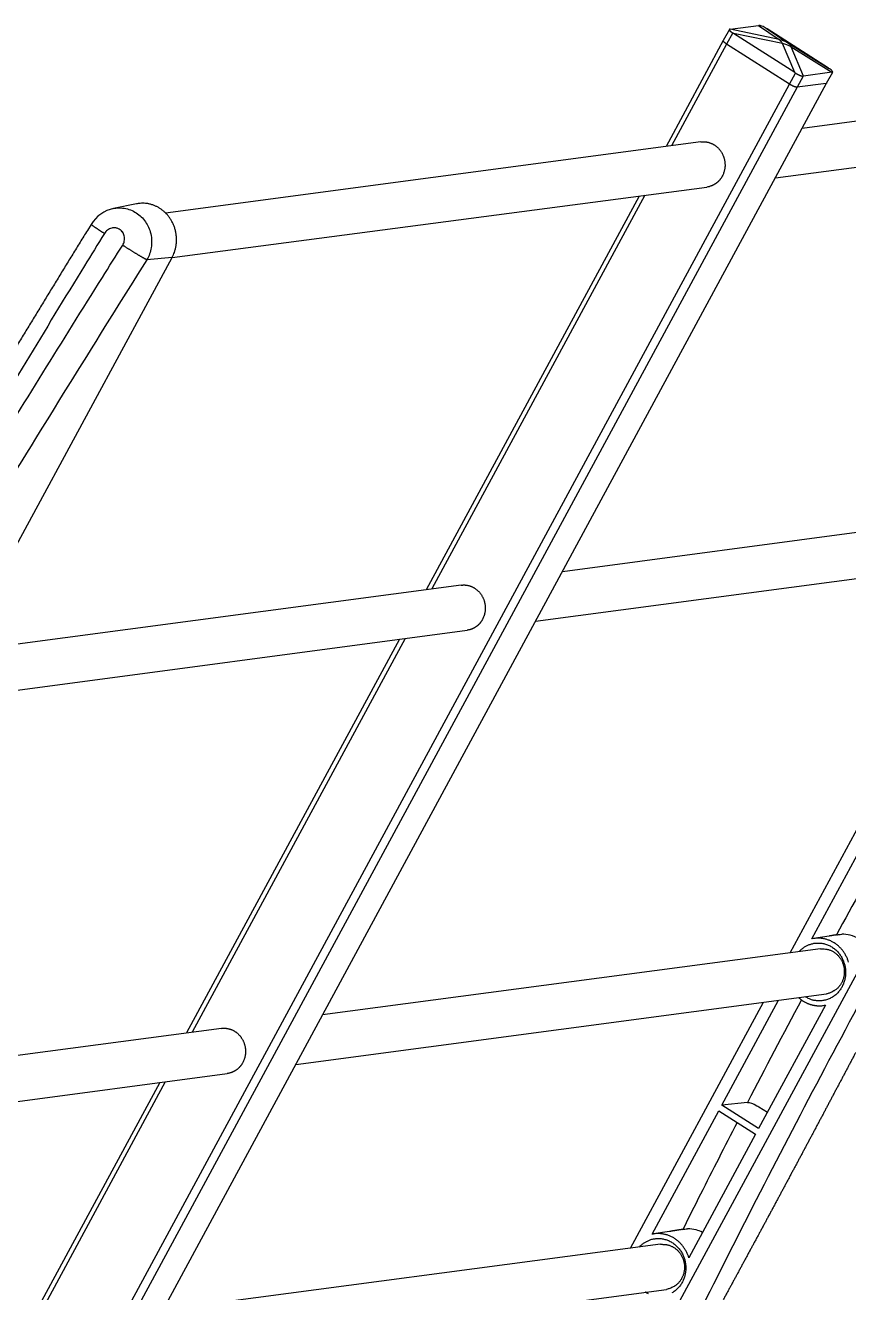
# Model space of a CAD drawing. Header units: millimetres. Extents: x 8076 to 10926, y 4783 to 8520.
# Drawn here: x 10112.4 to 10248.9, y 7344.2 to 7554.4 of the extents above; entities that cross this region are included whole.
import ezdxf

# ---------------------------------------------------------------- set-up
doc = ezdxf.new("R2010")
doc.units = ezdxf.units.MM

# ---------------------------------------------------------------- blocks, each defined once
blk = doc.blocks.new('149221')
at = {"linetype": 'Continuous'}
for p, q in [((284.9, 303.35), (283.9, 301.51)), ((285.45, 302.79), (284.45, 300.94)), ((285.03, 303.4), (289.71, 304.03)), ((293.16, 301.72), (285.03, 303.4)), ((295.77, 296.2), (285.57, 302.71)), ((293.69, 301.03), (285.57, 302.71)), ((289.71, 304.03), (293.16, 301.72)), ((291.15, 303.45), (294.6, 301.15)), ((301.36, 296.94), (291.15, 303.45)), ((283.9, 301.51), (274.4, 283.94)), ((284.45, 300.94), (275.32, 284.06)), ((294.89, 294.27), (284.45, 300.94)), ((295.77, 296.2), (293.69, 301.03)), ((294.6, 301.15), (301.36, 296.94)), ((297.22, 295.63), (295.14, 300.46)), ((295.14, 300.46), (301.89, 296.25)), ((379.5, 297.92), (296.97, 286.94)), ((177.02, 76.27), (294.89, 294.27)), ((183.45, 77.01), (301.03, 294.45)), ((294.89, 294.27), (295.89, 296.12)), ((297.16, 295.62), (296.16, 293.77)), ((300.95, 294.41), (296.16, 293.77)), ((301.89, 296.25), (297.22, 295.63)), ((301.03, 294.45), (302.03, 296.3)), ((296.16, 293.77), (178.64, 76.42)), ((292.53, 278.73), (380.49, 290.42)), ((280.17, 284.71), (191.44, 272.91)), ((192.51, 265.55), (281.17, 277.22)), ((269.96, 275.72), (234.65, 210.43)), ((270.88, 275.85), (235.58, 210.56)), ((186.59, 274.42), (182.8, 273.66)), ((166.33, 217.12), (192.51, 265.55)), ((192.51, 265.55), (188.34, 265.17)), ((354.68, 236.8), (255.57, 53.51)), ((339.75, 224.41), (257.22, 213.43)), ((252.78, 205.22), (340.75, 216.91)), ((294.99, 150.23), (330.29, 215.52)), ((240.43, 211.2), (157.14, 200.13)), ((152.7, 191.91), (241.42, 203.71)), ((230.21, 202.22), (194.91, 136.92)), ((231.13, 202.34), (195.83, 137.05)), ((298.58, 152.54), (316.28, 185.28)), ((301.45, 153), (298.85, 152.59)), ((300, 150.9), (217.47, 139.92)), ((213.03, 131.71), (301, 143.4)), ((268.49, 101.22), (290.55, 142.01)), ((283.66, 124.95), (293.07, 142.35)), ((300.83, 141.54), (289.75, 121.06)), ((300.33, 141.46), (300.81, 141.52)), ((200.68, 137.69), (117.39, 126.62)), ((112.95, 118.4), (201.67, 130.2)), ((190.46, 128.71), (168.41, 87.92)), ((191.39, 128.83), (169.33, 88.04)), ((272.08, 103.54), (283.16, 124.02)), ((283.16, 124.02), (289.25, 120.13)), ((287.9, 125.41), (283.66, 124.95)), ((289.75, 121.06), (283.66, 124.95)), ((289.8, 124.67), (291.21, 123.76)), ((289.25, 120.13), (278.17, 99.65)), ((274.95, 103.99), (272.35, 103.59)), ((273.51, 101.89), (190.98, 90.92)), ((186.53, 82.7), (274.5, 94.4))]:
    blk.add_line(p, q, dxfattribs=at)
for points in [[(284.98, 303.4), (284.96, 303.39, 0.023219), (284.94, 303.39, 0.026943), (284.93, 303.38, 0.032467), (284.92, 303.38, 0.040776), (284.91, 303.37, 0.049082), (284.9, 303.36, 0.05492), (284.89, 303.34, 0.056191), (284.89, 303.33, 0.052805), (284.89, 303.32, 0.045388), (284.89, 303.3, 0.037618), (284.9, 303.28, 0.030159), (284.91, 303.26, 0.024434), (284.92, 303.24, 0.01973), (284.93, 303.22, 0.016309), (284.95, 303.2, 0.013501), (284.97, 303.17, 0.011398), (284.99, 303.15, 0.0098), (285.02, 303.12, 0.008639), (285.04, 303.09, 0.007388), (285.07, 303.07, 0.006228), (285.1, 303.04, 0.00605), (285.14, 303.01, 0.006286), (285.17, 302.98, 0.004502), (285.21, 302.95, 0.001867), (285.24, 302.93, 0.005371), (285.29, 302.9, 0.008049), (285.36, 302.85, 0.003804), (285.45, 302.79, 0.002023)], [(284.45, 300.94), (284.42, 300.96, -0.002545), (284.38, 300.98, -0.002501), (284.35, 301, -0.002546), (284.32, 301.03, -0.002718), (284.29, 301.05, -0.002868), (284.26, 301.07, -0.003018), (284.23, 301.09, -0.003184), (284.2, 301.11, -0.003392), (284.17, 301.14, -0.003617), (284.14, 301.16, -0.00388), (284.11, 301.18, -0.004176), (284.09, 301.2, -0.004519), (284.06, 301.23, -0.004923), (284.04, 301.25, -0.005396), (284.02, 301.27, -0.005936), (284, 301.29, -0.006538), (283.98, 301.31, -0.007368), (283.96, 301.33, -0.00844), (283.95, 301.35, -0.009373), (283.93, 301.37, -0.010005), (283.92, 301.39, -0.012586), (283.91, 301.4, -0.017519), (283.9, 301.42, -0.016385), (283.9, 301.43, -0.007124), (283.89, 301.45, -0.027615), (283.89, 301.46, -0.065762), (283.89, 301.48, -0.042808), (283.9, 301.51, -0.025247)], [(296.16, 293.77), (296.14, 293.77, -0.019362), (296.12, 293.77, -0.015325), (296.09, 293.77, -0.012745), (296.07, 293.77, -0.011392), (296.04, 293.77, -0.009969), (296, 293.78, -0.008808), (295.97, 293.79, -0.007787), (295.93, 293.79, -0.007043), (295.9, 293.8, -0.006349), (295.85, 293.82, -0.005816), (295.81, 293.83, -0.005322), (295.77, 293.84, -0.004939), (295.72, 293.86, -0.004589), (295.67, 293.88, -0.004314), (295.62, 293.9, -0.004052), (295.57, 293.92, -0.003827), (295.52, 293.94, -0.003669), (295.47, 293.96, -0.003569), (295.42, 293.98, -0.00336), (295.37, 294.01, -0.003077), (295.32, 294.03, -0.00324), (295.27, 294.06, -0.003661), (295.21, 294.09, -0.002851), (295.16, 294.11, -0.001238), (295.12, 294.14, -0.003715), (295.07, 294.17, -0.006271), (294.99, 294.21, -0.003288), (294.89, 294.27, -0.001837)], [(295.89, 296.12), (295.93, 296.09, 0.003172), (295.98, 296.07, 0.002939), (296.02, 296.04, 0.002838), (296.07, 296.01, 0.002915), (296.12, 295.99, 0.002939), (296.16, 295.96, 0.002958), (296.21, 295.93, 0.002979), (296.26, 295.91, 0.00304), (296.32, 295.88, 0.003096), (296.37, 295.86, 0.003177), (296.42, 295.83, 0.003265), (296.47, 295.81, 0.003377), (296.52, 295.79, 0.003509), (296.57, 295.76, 0.003668), (296.62, 295.74, 0.003845), (296.67, 295.72, 0.004032), (296.72, 295.71, 0.004312), (296.77, 295.69, 0.004668), (296.81, 295.68, 0.004921), (296.85, 295.66, 0.005006), (296.89, 295.65, 0.005891), (296.93, 295.64, 0.007548), (296.97, 295.63, 0.00674), (297, 295.63, 0.003175), (297.03, 295.62, 0.010302), (297.07, 295.62, 0.022179), (297.11, 295.62, 0.014765), (297.16, 295.62, 0.009326)], [(301.03, 294.45), (301.03, 294.45, -0.011438), (301.02, 294.44, -0.011495), (301.02, 294.44, -0.011416), (301.02, 294.44, -0.011205), (301.02, 294.44, -0.010988), (301.02, 294.44, -0.01075), (301.02, 294.43, -0.010482), (301.01, 294.43, -0.010182), (301.01, 294.43, -0.009867), (301.01, 294.43, -0.009539), (301.01, 294.43, -0.0092), (301, 294.43, -0.008853), (301, 294.42, -0.008515), (301, 294.42, -0.008187), (301, 294.42, -0.007831), (300.99, 294.42, -0.00746), (300.99, 294.42, -0.007199), (300.99, 294.42, -0.007015), (300.99, 294.42, -0.006526), (300.98, 294.41, -0.005857), (300.98, 294.41, -0.006158), (300.98, 294.41, -0.006937), (300.97, 294.41, -0.005062), (300.97, 294.41, -0.001806), (300.97, 294.41, -0.006669), (300.96, 294.41, -0.010541), (300.96, 294.41, -0.004866), (300.95, 294.41, -0.002526)], [(280.17, 284.71, -0.010633), (280.35, 284.73, -0.019344), (280.45, 284.73, -0.001519), (280.68, 284.74, -0.010122), (280.71, 284.74, -0.010334), (280.85, 284.73, -0.009942), (280.98, 284.72, -0.011007), (281.12, 284.7, -0.010283), (281.26, 284.67, -0.011402), (281.4, 284.64, -0.010629), (281.55, 284.6, -0.011646), (281.69, 284.55, -0.01096), (281.84, 284.5, -0.011869), (281.98, 284.44, -0.011219), (282.13, 284.37, -0.012006), (282.27, 284.29, -0.011478), (282.41, 284.2, -0.012113), (282.55, 284.11, -0.011628), (282.69, 284.01, -0.012114), (282.83, 283.9, -0.011779), (282.96, 283.78, -0.012126), (283.08, 283.65, -0.011854), (283.21, 283.52, -0.01202), (283.32, 283.38, -0.011884), (283.43, 283.23, -0.011911), (283.54, 283.08, -0.011863), (283.64, 282.92, -0.011755), (283.73, 282.76, -0.011825), (283.81, 282.59, -0.011584), (283.88, 282.42, -0.011746), (283.95, 282.25, -0.011357), (284.01, 282.07, -0.011615), (284.06, 281.89, -0.011128), (284.1, 281.71, -0.01148), (284.13, 281.53, -0.0109), (284.16, 281.35, -0.01132), (284.17, 281.17, -0.010636), (284.18, 280.99, -0.011133), (284.18, 280.82, -0.01037), (284.18, 280.65, -0.010927), (284.16, 280.48, -0.010096), (284.14, 280.31, -0.010711), (284.12, 280.15, -0.009814), (284.08, 280, -0.008537), (284.04, 279.84, -0.011445), (284.04, 279.81, -0.001172), (283.95, 279.54, -0.027509), (283.87, 279.33, -0.018689), (283.72, 279.02, -0.006018)], [(283.72, 279.02, -0.006346), (283.66, 278.91, -0.012184), (283.62, 278.85, -0.000667), (283.53, 278.71, -0.006372), (283.52, 278.69, -0.007001), (283.46, 278.61, -0.006587), (283.4, 278.53, -0.00721), (283.34, 278.45, -0.006837), (283.27, 278.37, -0.007478), (283.21, 278.3, -0.007088), (283.13, 278.22, -0.007694), (283.06, 278.15, -0.007332), (282.98, 278.07, -0.00791), (282.91, 278, -0.007528), (282.82, 277.93, -0.008135), (282.74, 277.87, -0.007821), (282.65, 277.8, -0.008378), (282.56, 277.74, -0.008028), (282.46, 277.68, -0.008504), (282.37, 277.62, -0.008229), (282.27, 277.57, -0.008697), (282.17, 277.52, -0.008413), (282.06, 277.47, -0.008847), (281.97, 277.43, -0.006848), (281.85, 277.38, -0.010759), (281.83, 277.38, -0.000904), (281.63, 277.31, -0.025997), (281.44, 277.26, -0.017996), (281.17, 277.22, -0.005096)], [(192.51, 265.55, 0.010172), (192.66, 265.83, 0.019059), (192.73, 265.99, 0.001668), (192.89, 266.39, 0.010204), (192.91, 266.46, 0.01093), (192.99, 266.7, 0.010423), (193.06, 266.96, 0.011051), (193.12, 267.22, 0.010615), (193.17, 267.49, 0.011153), (193.21, 267.76, 0.010792), (193.23, 268.04, 0.011236), (193.25, 268.32, 0.010952), (193.25, 268.61, 0.011288), (193.24, 268.89, 0.011089), (193.21, 269.18, 0.011315), (193.17, 269.46, 0.011205), (193.12, 269.74, 0.011322), (193.06, 270.02, 0.011302), (192.98, 270.3, 0.011299), (192.9, 270.58, 0.011371), (192.8, 270.85, 0.011252), (192.69, 271.11, 0.011417), (192.56, 271.36, 0.011181), (192.43, 271.61, 0.011434), (192.29, 271.85, 0.011077), (192.14, 272.08, 0.011422), (191.98, 272.3, 0.010941), (191.81, 272.51, 0.011362), (191.64, 272.71, 0.010772), (191.46, 272.9, 0.011272), (191.27, 273.08, 0.010582), (191.08, 273.25, 0.011073), (190.89, 273.4, 0.01043), (190.7, 273.54, 0.010616), (190.5, 273.68, 0.010756), (190.3, 273.8, 0.010483), (190.09, 273.92, 0.011515), (189.88, 274.02, 0.010884), (189.65, 274.13, 0.01201), (189.42, 274.22, 0.011333), (189.18, 274.3, 0.012407), (188.94, 274.37, 0.011839), (188.68, 274.43, 0.012748), (188.47, 274.47, 0.009271), (188.17, 274.51, 0.015884), (188.11, 274.51, 0.001964), (187.65, 274.54, 0.039733), (187.21, 274.52, 0.027908), (186.59, 274.42, 0.007301)], [(179.08, 271.03), (178.47, 270.04, 0.000069), (177.86, 269.05, 0.000069), (177.25, 268.06, 0.000069), (176.64, 267.06, 0.000069), (176.03, 266.07, 0.000069), (175.42, 265.08, 0.000069), (174.81, 264.08, 0.000069), (174.2, 263.09, 0.000069), (173.6, 262.09, 0.000069), (172.99, 261.1, 0.000069), (172.38, 260.11, 0.000069), (171.77, 259.11, 0.000069), (171.17, 258.12, 0.000069), (170.56, 257.12, 0.000069), (169.95, 256.13, 0.000069), (169.35, 255.14, 0.000069), (168.74, 254.14, 0.000069), (168.13, 253.15, 0.000069), (167.53, 252.15, 0.000069), (166.92, 251.16, 0.000069), (166.32, 250.16, 0.000069)], [(181.29, 269.53), (181.17, 269.6, -0.000396), (181.06, 269.67, -0.000389), (180.94, 269.75, -0.000397), (180.83, 269.82, -0.000425), (180.71, 269.89, -0.000449), (180.6, 269.97, -0.000473), (180.49, 270.04, -0.000501), (180.38, 270.11, -0.000536), (180.27, 270.18, -0.000574), (180.17, 270.25, -0.000618), (180.07, 270.31, -0.00067), (179.97, 270.38, -0.00073), (179.87, 270.44, -0.000802), (179.78, 270.5, -0.000887), (179.7, 270.56, -0.000988), (179.62, 270.62, -0.001104), (179.54, 270.67, -0.001267), (179.47, 270.72, -0.001484), (179.41, 270.76, -0.001696), (179.35, 270.81, -0.001873), (179.29, 270.84, -0.00246), (179.25, 270.88, -0.00365), (179.21, 270.91, -0.003756), (179.17, 270.94, -0.001759), (179.14, 270.96, -0.00732), (179.12, 270.99, -0.026055), (179.1, 271.01, -0.034676), (179.08, 271.03, -0.036414)], [(184.32, 267.59), (184.47, 267.5, 0.000522), (184.61, 267.4, 0.000484), (184.77, 267.31, 0.000468), (184.92, 267.21, 0.00048), (185.08, 267.1, 0.000484), (185.24, 267, 0.000487), (185.41, 266.9, 0.00049), (185.58, 266.79, 0.0005), (185.74, 266.69, 0.00051), (185.91, 266.59, 0.000523), (186.08, 266.48, 0.000538), (186.24, 266.38, 0.000557), (186.41, 266.28, 0.000579), (186.57, 266.18, 0.000606), (186.73, 266.09, 0.000636), (186.88, 265.99, 0.000669), (187.03, 265.91, 0.000717), (187.17, 265.82, 0.000779), (187.31, 265.74, 0.000824), (187.44, 265.66, 0.000842), (187.57, 265.59, 0.000997), (187.69, 265.52, 0.001289), (187.8, 265.46, 0.001162), (187.9, 265.4, 0.000548), (187.98, 265.36, 0.001809), (188.08, 265.3, 0.004042), (188.2, 265.24, 0.002833), (188.34, 265.17, 0.001854)], [(240.43, 211.2), (240.56, 211.22, -0.009704), (240.7, 211.22, -0.010187), (240.83, 211.23, -0.010567), (240.97, 211.23, -0.010173), (241.1, 211.22, -0.009996), (241.24, 211.21, -0.01038), (241.38, 211.19, -0.010496), (241.52, 211.16, -0.010716), (241.66, 211.13, -0.010846), (241.8, 211.09, -0.011042), (241.95, 211.04, -0.011133), (242.09, 210.99, -0.011315), (242.24, 210.93, -0.011392), (242.38, 210.86, -0.01154), (242.52, 210.78, -0.011592), (242.67, 210.69, -0.011711), (242.81, 210.6, -0.011741), (242.95, 210.5, -0.011827), (243.08, 210.39, -0.011835), (243.21, 210.27, -0.011889), (243.34, 210.14, -0.011877), (243.46, 210.01, -0.0119), (243.58, 209.87, -0.011871), (243.69, 209.72, -0.011864), (243.79, 209.57, -0.01182), (243.89, 209.41, -0.011787), (243.98, 209.25, -0.011732), (244.06, 209.08, -0.011673), (244.14, 208.91, -0.01161), (244.2, 208.74, -0.011531), (244.26, 208.56, -0.01146), (244.31, 208.38, -0.011358), (244.35, 208.2, -0.011289), (244.38, 208.02, -0.011186), (244.41, 207.84, -0.011091), (244.43, 207.66, -0.010914), (244.43, 207.49, -0.010898), (244.44, 207.31, -0.010913), (244.43, 207.14, -0.010607), (244.42, 206.97, -0.009927), (244.4, 206.8, -0.010599), (244.37, 206.64, -0.012057), (244.33, 206.48, -0.009571), (244.3, 206.33, -0.004312), (244.26, 206.19, -0.012353), (244.2, 206.03, -0.020636), (244.11, 205.8, -0.010748), (243.97, 205.51, -0.006018)], [(243.97, 205.51), (243.92, 205.43, -0.006658), (243.88, 205.34, -0.006385), (243.82, 205.26, -0.006343), (243.77, 205.18, -0.006583), (243.71, 205.1, -0.006716), (243.65, 205.02, -0.006827), (243.59, 204.94, -0.006917), (243.53, 204.86, -0.007061), (243.46, 204.79, -0.007163), (243.39, 204.71, -0.007301), (243.31, 204.64, -0.007397), (243.24, 204.56, -0.007529), (243.16, 204.49, -0.007633), (243.07, 204.42, -0.007781), (242.99, 204.36, -0.007853), (242.9, 204.29, -0.007926), (242.81, 204.23, -0.008092), (242.72, 204.17, -0.008393), (242.62, 204.11, -0.008218), (242.52, 204.06, -0.007738), (242.42, 204.01, -0.008675), (242.32, 203.96, -0.010541), (242.21, 203.91, -0.007969), (242.1, 203.87, -0.002571), (242.01, 203.84, -0.011525), (241.88, 203.8, -0.020108), (241.68, 203.76, -0.009758), (241.42, 203.71, -0.005095)], [(305.86, 133.71, -0.000042), (305.59, 133.2, -0.000039), (305.29, 132.65, -0.000041), (305, 132.09, -0.000045), (304.73, 131.58, -0.000044), (304.46, 131.07, -0.000041), (304.17, 130.51, -0.000039), (303.88, 129.96, -0.000041), (303.6, 129.45, -0.000043), (303.33, 128.92, -0.000041), (303.04, 128.38, -0.000041), (302.76, 127.84, -0.000041), (302.47, 127.31, -0.000042), (302.19, 126.78, -0.000043), (301.91, 126.25, -0.000042), (301.63, 125.72, -0.000041), (301.34, 125.18, -0.000041), (301.06, 124.63, -0.000042), (300.78, 124.11, -0.000042), (300.5, 123.58, -0.000041), (300.21, 123.04, -0.00004), (299.92, 122.51, -0.000041), (299.64, 121.98, -0.000042), (299.36, 121.45, -0.000041), (299.07, 120.91, -0.000043), (298.78, 120.36, -0.000045), (298.51, 119.84, -0.000041), (298.23, 119.33, -0.000038), (297.94, 118.77, -0.000038), (297.64, 118.21, -0.000041), (297.37, 117.7, -0.000045), (297.09, 117.19, -0.000042), (296.8, 116.64, -0.00004), (296.51, 116.1, -0.00004), (296.23, 115.57, -0.000041), (295.94, 115.02, -0.000043), (295.65, 114.5, -0.000042), (295.38, 113.98, -0.00004), (295.08, 113.43, -0.00004), (294.79, 112.88, -0.000043), (294.51, 112.36, -0.000043), (294.23, 111.84, -0.000041), (293.94, 111.29, -0.000038), (293.65, 110.76, -0.000039), (293.37, 110.23, -0.000041), (293.08, 109.69, -0.000041), (292.79, 109.16, -0.000044), (292.5, 108.62, -0.000044), (292.22, 108.09, -0.00004), (291.94, 107.56, -0.000039), (291.64, 107.02, -0.00004), (291.34, 106.46, -0.000043), (291.07, 105.95, -0.000042), (290.8, 105.44, -0.000038), (290.49, 104.88, -0.00004), (290.19, 104.31, -0.000045), (289.92, 103.81, -0.000044), (289.65, 103.31, -0.000039), (289.34, 102.75, -0.000037), (289.03, 102.18, -0.000043), (288.77, 101.68, -0.000043), (288.5, 101.18, -0.000039), (288.19, 100.62, -0.000037), (287.9, 100.08, -0.000039), (287.62, 99.56, -0.000044), (287.33, 99.03, -0.000043), (287.05, 98.5, -0.000043), (286.76, 97.97, -0.000042), (286.47, 97.43, -0.000039), (286.18, 96.89, -0.00004), (285.9, 96.37, -0.000038), (285.61, 95.85, -0.000038), (285.32, 95.31, -0.00004), (285.03, 94.77, -0.000042), (284.75, 94.26, -0.000042), (284.47, 93.75, -0.000038), (284.17, 93.2, -0.00004), (283.87, 92.64, -0.000045)], [(296.48, 150.43), (296.67, 150.63, -0.013377), (296.87, 150.81, -0.014966), (297.07, 150.97, -0.01526), (297.27, 151.12, -0.014101), (297.48, 151.25, -0.014333), (297.69, 151.37, -0.014569), (297.91, 151.48, -0.014394), (298.15, 151.58, -0.015263), (298.4, 151.66, -0.015779), (298.66, 151.73, -0.016245), (298.93, 151.79, -0.016534), (299.21, 151.82, -0.01705), (299.5, 151.84, -0.017318), (299.8, 151.84, -0.017692), (300.1, 151.82, -0.01785), (300.4, 151.77, -0.018105), (300.7, 151.7, -0.018161), (301, 151.61, -0.018267), (301.3, 151.49, -0.018216), (301.59, 151.35, -0.018177), (301.87, 151.19, -0.018033), (302.15, 151.01, -0.017862), (302.4, 150.81, -0.017644), (302.65, 150.59, -0.017363), (302.88, 150.36, -0.017095), (303.09, 150.11, -0.016735), (303.28, 149.85, -0.016436), (303.45, 149.58, -0.016016), (303.6, 149.3, -0.015713), (303.74, 149.02, -0.015275), (303.85, 148.74, -0.014953), (303.95, 148.45, -0.014455), (304.02, 148.17, -0.014207), (304.08, 147.89, -0.013839), (304.13, 147.61, -0.013401), (304.16, 147.34, -0.012699), (304.17, 147.08, -0.012892), (304.17, 146.82, -0.012699), (304.16, 146.56, -0.012531), (304.13, 146.29, -0.013225), (304.08, 146.02, -0.013558), (304.02, 145.74, -0.014075), (303.95, 145.46, -0.014447), (303.85, 145.18, -0.014976), (303.74, 144.9, -0.015339), (303.6, 144.62, -0.015867), (303.45, 144.35, -0.016238), (303.28, 144.09, -0.016726), (303.08, 143.84, -0.017074), (302.87, 143.6, -0.017503), (302.65, 143.37, -0.017805), (302.4, 143.16, -0.018128), (302.14, 142.97, -0.018366), (301.87, 142.8, -0.018583), (301.59, 142.65, -0.018688), (301.3, 142.53, -0.018656), (301, 142.42, -0.018769), (300.7, 142.34, -0.018888), (300.4, 142.29, -0.018431), (300.1, 142.25, -0.01731), (299.8, 142.24, -0.018282), (299.5, 142.25, -0.020414), (299.21, 142.29, -0.016305), (298.93, 142.33, -0.007869), (298.69, 142.38, -0.020184), (298.4, 142.48, -0.032607), (297.99, 142.66, -0.016986), (297.48, 142.93, -0.00954)], [(304.67, 148.66), (304.59, 148.9, 0.011249), (304.51, 149.14, 0.010775), (304.41, 149.38, 0.010665), (304.29, 149.62, 0.011104), (304.17, 149.86, 0.011345), (304.03, 150.09, 0.011521), (303.88, 150.32, 0.011665), (303.72, 150.54, 0.011898), (303.55, 150.75, 0.012064), (303.37, 150.96, 0.01226), (303.17, 151.16, 0.012408), (302.97, 151.35, 0.012577), (302.76, 151.53, 0.01272), (302.53, 151.7, 0.012876), (302.3, 151.85, 0.012966), (302.07, 151.99, 0.012999), (301.82, 152.12, 0.013173), (301.58, 152.24, 0.013439), (301.32, 152.34, 0.013185), (301.07, 152.43, 0.012458), (300.82, 152.5, 0.013512), (300.56, 152.56, 0.01568), (300.29, 152.6, 0.012356), (300.04, 152.63, 0.005277), (299.82, 152.65, 0.016373), (299.54, 152.65, 0.027609), (299.12, 152.61, 0.0141), (298.58, 152.54, 0.007719)], [(302.66, 153.19), (302.62, 153.18, 0.000014), (302.58, 153.18, 0.000014), (302.54, 153.17, 0.000014), (302.5, 153.17, 0.000014), (302.46, 153.16, 0.000014), (302.42, 153.15, 0.000014), (302.38, 153.15, 0.000014), (302.34, 153.14, 0.000014), (302.29, 153.13, 0.000014), (302.25, 153.13, 0.000014), (302.21, 153.12, 0.000014), (302.17, 153.12, 0.000014), (302.13, 153.11, 0.000014), (302.09, 153.1, 0.000014), (302.05, 153.1, 0.000014), (302.01, 153.09, 0.000014), (301.97, 153.08, 0.000014), (301.93, 153.08, 0.000014), (301.89, 153.07, 0.000014), (301.85, 153.06, 0.000013), (301.81, 153.06, 0.000015), (301.77, 153.05, 0.000017), (301.73, 153.05, 0.000013), (301.69, 153.04, 0.000005), (301.65, 153.03, 0.000019), (301.61, 153.03, 0.000032), (301.54, 153.02, 0.000016), (301.45, 153, 0.000008)], [(300, 150.9, -0.001327), (300.28, 150.88, -0.002352), (300.44, 150.87, -0.000331), (300.82, 150.84, -0.002392), (300.88, 150.84, -0.03216), (301.04, 150.82, -0.017162), (301.33, 150.75, -0.01779), (301.55, 150.67, -0.017423), (301.77, 150.59, -0.017469), (301.98, 150.48, -0.017423), (302.19, 150.36, -0.016961), (302.39, 150.23, -0.01725), (302.58, 150.08, -0.01635), (302.77, 149.92, -0.016903), (302.93, 149.75, -0.015624), (303.1, 149.56, -0.016428), (303.24, 149.37, -0.014866), (303.37, 149.17, -0.015859), (303.49, 148.97, -0.014087), (303.59, 148.76, -0.015229), (303.68, 148.56, -0.013325), (303.76, 148.34, -0.014572), (303.82, 148.14, -0.012586), (303.87, 147.92, -0.013864), (303.91, 147.72, -0.011907), (303.94, 147.51, -0.012889), (303.96, 147.32, -0.011662), (303.96, 147.13, -0.011741), (303.96, 146.94, -0.012734), (303.95, 146.75, -0.011855), (303.93, 146.54, -0.013915), (303.9, 146.35, -0.012591), (303.85, 146.13, -0.01478), (303.8, 145.93, -0.013442), (303.72, 145.72, -0.015575), (303.64, 145.52, -0.014329), (303.54, 145.31, -0.016323), (303.43, 145.11, -0.015224), (303.31, 144.91, -0.016987), (303.17, 144.72, -0.016091), (303.02, 144.54, -0.01752), (302.86, 144.37, -0.016874), (302.68, 144.21, -0.017881), (302.5, 144.07, -0.016788), (302.29, 143.93, -0.018796), (302.24, 143.9, -0.002624), (301.88, 143.71, -0.036578), (301.52, 143.55, -0.026006), (301, 143.4, -0.01054)], [(297.48, 142.93), (297.48, 142.93, 0.000162), (297.48, 142.93, 0.000162), (297.48, 142.93, 0.000162), (297.48, 142.93, 0.000162), (297.48, 142.93, 0.000162), (297.48, 142.93, 0.000162), (297.48, 142.93, 0.000162), (297.48, 142.93, 0.000162), (297.48, 142.93, 0.000162), (297.48, 142.93, 0.000162), (297.48, 142.93, 0.000162), (297.48, 142.93, 0.000162), (297.48, 142.93, 0.000162), (297.48, 142.93, 0.000162), (297.48, 142.93, 0.000161), (297.48, 142.93, 0.00016), (297.47, 142.93, 0.000162), (297.47, 142.93, 0.000165), (297.47, 142.93, 0.00016), (297.47, 142.93, 0.00015), (297.47, 142.93, 0.000165), (297.47, 142.93, 0.000197), (297.47, 142.93, 0.000149), (297.47, 142.93, 0.000051), (297.47, 142.93, 0.00021), (297.47, 142.93, 0.000361), (297.47, 142.93, 0.000177), (297.47, 142.93, 0.000094)], [(296.38, 142.79), (296.51, 142.68, 0.007758), (296.64, 142.57, 0.007774), (296.77, 142.46, 0.00779), (296.91, 142.37, 0.007857), (297.05, 142.27, 0.007909), (297.19, 142.18, 0.00794), (297.34, 142.09, 0.007972), (297.48, 142.01, 0.008002), (297.63, 141.94, 0.008031), (297.78, 141.87, 0.008048), (297.94, 141.8, 0.008067), (298.09, 141.74, 0.008068), (298.25, 141.69, 0.008084), (298.4, 141.64, 0.008088), (298.56, 141.6, 0.008074), (298.71, 141.56, 0.008012), (298.87, 141.52, 0.008063), (299.03, 141.5, 0.00817), (299.18, 141.47, 0.007955), (299.34, 141.46, 0.007449), (299.49, 141.44, 0.008091), (299.65, 141.44, 0.009428), (299.81, 141.44, 0.007318), (299.95, 141.44, 0.002914), (300.09, 141.44, 0.009868), (300.25, 141.45, 0.016708), (300.5, 141.49, 0.008391), (300.83, 141.54, 0.004554)], [(200.68, 137.69), (200.82, 137.71, -0.00975), (200.95, 137.72, -0.010245), (201.09, 137.72, -0.010621), (201.22, 137.72, -0.010198), (201.35, 137.71, -0.010003), (201.49, 137.7, -0.01038), (201.63, 137.68, -0.010494), (201.77, 137.65, -0.010716), (201.91, 137.62, -0.010847), (202.05, 137.58, -0.011042), (202.2, 137.53, -0.011133), (202.34, 137.48, -0.011315), (202.49, 137.42, -0.011392), (202.63, 137.35, -0.01154), (202.78, 137.27, -0.011592), (202.92, 137.18, -0.011711), (203.06, 137.09, -0.011741), (203.2, 136.99, -0.011827), (203.33, 136.88, -0.011835), (203.46, 136.76, -0.011889), (203.59, 136.63, -0.011877), (203.71, 136.5, -0.0119), (203.83, 136.36, -0.011871), (203.94, 136.22, -0.011864), (204.04, 136.06, -0.011821), (204.14, 135.9, -0.011787), (204.23, 135.74, -0.011732), (204.31, 135.57, -0.011673), (204.39, 135.4, -0.011611), (204.46, 135.23, -0.011532), (204.51, 135.05, -0.011461), (204.56, 134.87, -0.011358), (204.6, 134.69, -0.011289), (204.64, 134.51, -0.011186), (204.66, 134.33, -0.011091), (204.68, 134.16, -0.010914), (204.69, 133.98, -0.010898), (204.69, 133.8, -0.010913), (204.68, 133.63, -0.010607), (204.67, 133.46, -0.009927), (204.65, 133.29, -0.010599), (204.62, 133.13, -0.012057), (204.59, 132.97, -0.009571), (204.55, 132.82, -0.004312), (204.51, 132.68, -0.012353), (204.46, 132.52, -0.020636), (204.36, 132.29, -0.010748), (204.22, 132, -0.006018)], [(204.22, 132), (204.18, 131.92, -0.006658), (204.13, 131.84, -0.006385), (204.08, 131.75, -0.006343), (204.02, 131.67, -0.006584), (203.97, 131.59, -0.006716), (203.91, 131.51, -0.006828), (203.85, 131.43, -0.006917), (203.78, 131.35, -0.007062), (203.71, 131.28, -0.007164), (203.64, 131.2, -0.007301), (203.57, 131.13, -0.007398), (203.49, 131.05, -0.00753), (203.41, 130.98, -0.007633), (203.33, 130.91, -0.007781), (203.24, 130.85, -0.007854), (203.15, 130.78, -0.007926), (203.06, 130.72, -0.008093), (202.97, 130.66, -0.008393), (202.87, 130.6, -0.008219), (202.77, 130.55, -0.007739), (202.67, 130.5, -0.008676), (202.57, 130.45, -0.010542), (202.46, 130.4, -0.007969), (202.35, 130.36, -0.002571), (202.26, 130.33, -0.011526), (202.13, 130.29, -0.020109), (201.94, 130.25, -0.009758), (201.67, 130.2, -0.005096)], [(278.17, 99.65), (278.1, 99.89, 0.011249), (278.01, 100.13, 0.010775), (277.91, 100.37, 0.010665), (277.79, 100.61, 0.011104), (277.67, 100.85, 0.011345), (277.53, 101.08, 0.011521), (277.38, 101.31, 0.011665), (277.22, 101.53, 0.011898), (277.05, 101.75, 0.012064), (276.87, 101.96, 0.01226), (276.67, 102.15, 0.012408), (276.47, 102.34, 0.012576), (276.26, 102.52, 0.01272), (276.04, 102.69, 0.012876), (275.81, 102.85, 0.012965), (275.57, 102.99, 0.012999), (275.33, 103.12, 0.013173), (275.08, 103.23, 0.013439), (274.83, 103.33, 0.013185), (274.57, 103.42, 0.012457), (274.32, 103.49, 0.013512), (274.06, 103.55, 0.01568), (273.8, 103.59, 0.012356), (273.55, 103.63, 0.005277), (273.32, 103.65, 0.016373), (273.04, 103.65, 0.027609), (272.62, 103.61, 0.0141), (272.08, 103.54, 0.007719)], [(277.19, 104.34), (277.12, 104.33, 0.00003), (277.04, 104.32, 0.000031), (276.96, 104.31, 0.000031), (276.89, 104.3, 0.000031), (276.81, 104.28, 0.000031), (276.73, 104.27, 0.000031), (276.66, 104.26, 0.000031), (276.58, 104.25, 0.000031), (276.51, 104.24, 0.000031), (276.43, 104.23, 0.000031), (276.36, 104.21, 0.000031), (276.28, 104.2, 0.000031), (276.21, 104.19, 0.000031), (276.13, 104.18, 0.000031), (276.06, 104.17, 0.000031), (275.98, 104.16, 0.000031), (275.91, 104.14, 0.000031), (275.83, 104.13, 0.000032), (275.76, 104.12, 0.000031), (275.69, 104.11, 0.000029), (275.61, 104.1, 0.000032), (275.54, 104.09, 0.000039), (275.46, 104.08, 0.000029), (275.39, 104.06, 0.00001), (275.33, 104.05, 0.000042), (275.24, 104.04, 0.000072), (275.12, 104.02, 0.000035), (274.95, 104, 0.000019)], [(269.98, 101.42), (270.17, 101.62, -0.013377), (270.37, 101.8, -0.014966), (270.57, 101.97, -0.01526), (270.77, 102.11, -0.014101), (270.98, 102.24, -0.014333), (271.19, 102.36, -0.014569), (271.42, 102.47, -0.014394), (271.65, 102.57, -0.015263), (271.9, 102.66, -0.015779), (272.17, 102.73, -0.016245), (272.44, 102.78, -0.016534), (272.72, 102.82, -0.01705), (273.01, 102.84, -0.017318), (273.3, 102.83, -0.017692), (273.6, 102.81, -0.01785), (273.9, 102.76, -0.018105), (274.2, 102.69, -0.018161), (274.51, 102.6, -0.018267), (274.8, 102.49, -0.018216), (275.09, 102.35, -0.018177), (275.38, 102.19, -0.018033), (275.65, 102, -0.017862), (275.91, 101.8, -0.017644), (276.15, 101.58, -0.017363), (276.38, 101.35, -0.017095), (276.59, 101.1, -0.016735), (276.78, 100.84, -0.016436), (276.95, 100.57, -0.016016), (277.11, 100.29, -0.015713), (277.24, 100.01, -0.015275), (277.35, 99.73, -0.014953), (277.45, 99.45, -0.014455), (277.53, 99.16, -0.014207), (277.59, 98.88, -0.013839), (277.63, 98.61, -0.013401), (277.66, 98.34, -0.012699), (277.67, 98.08, -0.012892), (277.67, 97.82, -0.012699), (277.66, 97.55, -0.012531), (277.63, 97.28, -0.013225), (277.59, 97.01, -0.013558), (277.53, 96.73, -0.014075), (277.45, 96.45, -0.014447), (277.35, 96.17, -0.014975), (277.24, 95.89, -0.015339), (277.11, 95.62, -0.015867), (276.95, 95.34, -0.016238), (276.78, 95.08, -0.016726), (276.59, 94.83, -0.017074), (276.38, 94.59, -0.017503), (276.15, 94.36, -0.017805), (275.9, 94.16, -0.018128), (275.64, 93.97, -0.018366), (275.37, 93.8, -0.018583)], [(271.5, 93.66, -0.016986), (270.98, 93.92, -0.00954)], [(273.51, 101.89, -0.001297), (273.78, 101.87, -0.002297), (273.94, 101.86, -0.000324), (274.33, 101.84, -0.002346), (274.38, 101.83, -0.032265), (274.54, 101.81, -0.017169), (274.83, 101.74, -0.017754), (275.05, 101.67, -0.017392), (275.27, 101.58, -0.017475), (275.48, 101.48, -0.017445), (275.69, 101.36, -0.016986), (275.9, 101.22, -0.01725), (276.08, 101.07, -0.016327), (276.27, 100.91, -0.016897), (276.44, 100.74, -0.01563), (276.6, 100.55, -0.016431), (276.74, 100.37, -0.014863), (276.87, 100.16, -0.01585), (276.99, 99.97, -0.014084), (277.1, 99.75, -0.015232), (277.18, 99.55, -0.013335), (277.26, 99.33, -0.014574), (277.32, 99.13, -0.012584), (277.38, 98.91, -0.013867), (277.41, 98.71, -0.011908), (277.44, 98.51, -0.012885), (277.46, 98.31, -0.011659), (277.47, 98.12, -0.011747), (277.46, 97.93, -0.012738), (277.45, 97.74, -0.011851), (277.43, 97.54, -0.01391), (277.4, 97.34, -0.012592), (277.35, 97.13, -0.014785), (277.3, 96.93, -0.013441), (277.22, 96.71, -0.015571), (277.14, 96.51, -0.014327), (277.04, 96.3, -0.016325), (276.94, 96.1, -0.015226), (276.81, 95.9, -0.016988), (276.67, 95.72, -0.01609), (276.52, 95.53, -0.017518), (276.36, 95.37, -0.016874), (276.18, 95.2, -0.017883), (276, 95.06, -0.016792), (275.8, 94.92, -0.018793), (275.75, 94.89, -0.002623), (275.38, 94.7, -0.036565), (275.02, 94.55, -0.025996), (274.5, 94.4, -0.01054)], [(270.98, 93.92), (270.98, 93.92, 0.000064), (270.98, 93.92, 0.000064), (270.98, 93.92, 0.000064), (270.98, 93.92, 0.000064), (270.98, 93.92, 0.000064), (270.98, 93.92, 0.000064), (270.98, 93.92, 0.000064), (270.98, 93.92, 0.000064), (270.98, 93.92, 0.000064), (270.98, 93.92, 0.000064), (270.98, 93.92, 0.000064), (270.98, 93.92, 0.000064), (270.98, 93.92, 0.000064), (270.98, 93.92, 0.000064), (270.98, 93.92, 0.000064), (270.98, 93.93, 0.000063), (270.98, 93.93, 0.000064), (270.98, 93.93, 0.000065), (270.98, 93.93, 0.000063), (270.98, 93.93, 0.000059), (270.98, 93.93, 0.000065), (270.98, 93.93, 0.000077), (270.98, 93.93, 0.000059), (270.98, 93.93, 0.00002), (270.98, 93.93, 0.000083), (270.97, 93.93, 0.000143), (270.97, 93.93, 0.00007), (270.97, 93.93, 0.000037)]]:
    blk.add_lwpolyline(points, format="xyb", dxfattribs=at)
for points in [[(284.98, 303.4), (285, 303.4), (285.01, 303.4), (285.03, 303.4)], [(285.57, 302.71), (285.53, 302.74), (285.49, 302.76), (285.45, 302.79)], [(289.71, 304.03), (289.73, 304.03), (289.75, 304.03), (289.76, 304.03)], [(291.03, 303.53), (291.07, 303.51), (291.11, 303.48), (291.15, 303.45)], [(293.16, 301.72), (293.68, 301.62), (294.17, 301.42), (294.6, 301.15)], [(293.69, 301.03), (293.56, 301.34), (293.38, 301.58), (293.16, 301.72)], [(295.14, 300.46), (294.7, 300.73), (294.21, 300.92), (293.69, 301.03)], [(294.6, 301.15), (294.82, 301), (295, 300.77), (295.14, 300.46)], [(301.36, 296.94), (301.4, 296.92), (301.44, 296.89), (301.48, 296.86)], [(295.89, 296.12), (295.85, 296.15), (295.81, 296.17), (295.77, 296.2)], [(297.22, 295.63), (297.2, 295.62), (297.18, 295.62), (297.16, 295.62)], [(301.95, 296.26), (301.93, 296.25), (301.91, 296.25), (301.89, 296.25)], [(182.8, 273.66), (181.28, 273.35), (179.9, 272.37), (179.08, 271.03)], [(182.8, 273.66), (182.8, 273.66), (182.8, 273.66), (182.8, 273.66)], [(188.34, 265.17), (180.07, 252.03), (171.89, 238.85), (163.81, 225.63)], [(319.45, 183.26), (313.71, 173.24), (308.12, 163.21), (302.66, 153.19)], [(302.66, 153.19), (302.83, 153.22), (303.15, 153.27), (303.53, 153.29)], [(296.85, 142.41), (293.82, 136.74), (290.83, 131.07), (287.9, 125.41)], [(277.19, 104.34), (277.35, 104.37), (277.64, 104.41), (277.98, 104.43)]]:
    blk.add_open_spline(points, degree=3, dxfattribs=at)
for points, knots in [([(291.03, 303.53), (290.8, 303.67), (290.27, 303.96), (289.87, 304.04), (289.76, 304.03)], [0, 0, 0, 0, 0.000781097, 0.001562197, 0.001562197, 0.001562197, 0.001562197]), ([(301.95, 296.26), (302.05, 296.27), (302.07, 296.43), (301.7, 296.72), (301.48, 296.86)], [0, 0, 0, 0, 0.000781097, 0.001562197, 0.001562197, 0.001562197, 0.001562197]), ([(182.8, 273.66), (183.29, 273.76), (184.52, 273.82), (186.39, 273.23), (188.03, 271.78), (189.08, 269.69), (189.23, 267.31), (188.69, 265.78), (188.34, 265.17)], [2.2762842, 2.2762842, 2.2762842, 2.2762842, 2.3674727, 2.4994475, 2.6243062, 2.7474041, 2.9020093, 3.0260615, 3.0260615, 3.0260615, 3.0260615]), ([(181.29, 269.53), (180.18, 267.73), (179.08, 265.93), (177.97, 264.13), (171.46, 253.52), (165.01, 242.89), (158.61, 232.24), (158.35, 231.82), (158.09, 231.39), (157.84, 230.97), (157.57, 230.52), (157.3, 230.07), (157.03, 229.63)], [0, 0, 0, 0, 1.08193, 1.08193, 1.08193, 7.458324, 7.458324, 7.458324, 7.712893, 7.712893, 7.712893, 7.980515, 7.980515, 7.980515, 7.980515]), ([(184.32, 267.59), (184.45, 267.8), (184.66, 268.31), (184.65, 269.11), (184.41, 269.61), (184.26, 269.81), (184.25, 269.82), (184.11, 269.99), (183.82, 270.24), (183.47, 270.38), (183.31, 270.42), (183.23, 270.44), (182.96, 270.48), (182.43, 270.44), (181.78, 270.14), (181.43, 269.75), (181.29, 269.53)], [0, 0, 0, 0, 0.124052, 0.278657, 0.401755, 0.411921, 0.411921, 0.411921, 0.526614, 0.614143, 0.614143, 0.614143, 0.658589, 0.759315, 0.892493, 1.026061, 1.026061, 1.026061, 1.026061]), ([(159.71, 227.92), (159.98, 228.37), (160.25, 228.81), (160.52, 229.25), (160.78, 229.68), (161.04, 230.1), (161.3, 230.52), (167.79, 241.11), (174.34, 251.68), (180.95, 262.23), (182.07, 264.02), (183.2, 265.8), (184.32, 267.59)], [0, 0, 0, 0, 0.267622, 0.267622, 0.267622, 0.522191, 0.522191, 0.522191, 6.898585, 6.898585, 6.898585, 7.980515, 7.980515, 7.980515, 7.980515]), ([(267.56, 65.12), (273.91, 78.45), (287.19, 105.41), (308.75, 146.41), (331.79, 187.67), (348, 215.13), (356.3, 228.79)], [2, 2, 2, 2, 10.2234, 18.446801, 26.670201, 34.893602, 34.893602, 34.893602, 34.893602]), ([(306.66, 152.34), (306.59, 152.39), (306.06, 152.75), (305.46, 153.01), (304.47, 153.26), (304, 153.31), (303.53, 153.29)], [5.927958, 5.927958, 5.927958, 5.927958, 6.274184, 8.56956, 8.56956, 10.548397, 10.548397, 10.548397, 10.548397]), ([(287.9, 125.41), (288.19, 125.44), (288.83, 125.22), (289.59, 124.79), (289.7, 124.73), (289.8, 124.67)], [0, 0, 0, 0, 0.858311, 0.858311, 1, 1, 1, 1]), ([(286.19, 122.09), (284.14, 118.11), (281.12, 112.19), (278.16, 106.29), (277.19, 104.34)], [53.973806, 53.973806, 53.973806, 53.973806, 59.563803, 62.308267, 62.308267, 62.308267, 62.308267]), ([(280.44, 103.84), (280.1, 104.02), (279.74, 104.16), (278.92, 104.38), (278.45, 104.44), (277.98, 104.43)], [6.563055, 6.563055, 6.563055, 6.563055, 8.052452, 8.052452, 9.94456, 9.94456, 9.94456, 9.94456])]:
    blk.add_open_spline(points, degree=3, knots=knots, dxfattribs=at)
blk = doc.blocks.new('149221_V_ZENIT_48_10_Sin_[CAD07190026]')
at = {"linetype": 'Continuous'}
blk.add_blockref('149221', (0, 0), dxfattribs=at)

msp = doc.modelspace()

# ---------------------------------------------------------------- block references
msp.add_blockref('149221_V_ZENIT_48_10_Sin_[CAD07190026]', (9944.24, 7250.37))

doc.saveas('drawing.dxf')
